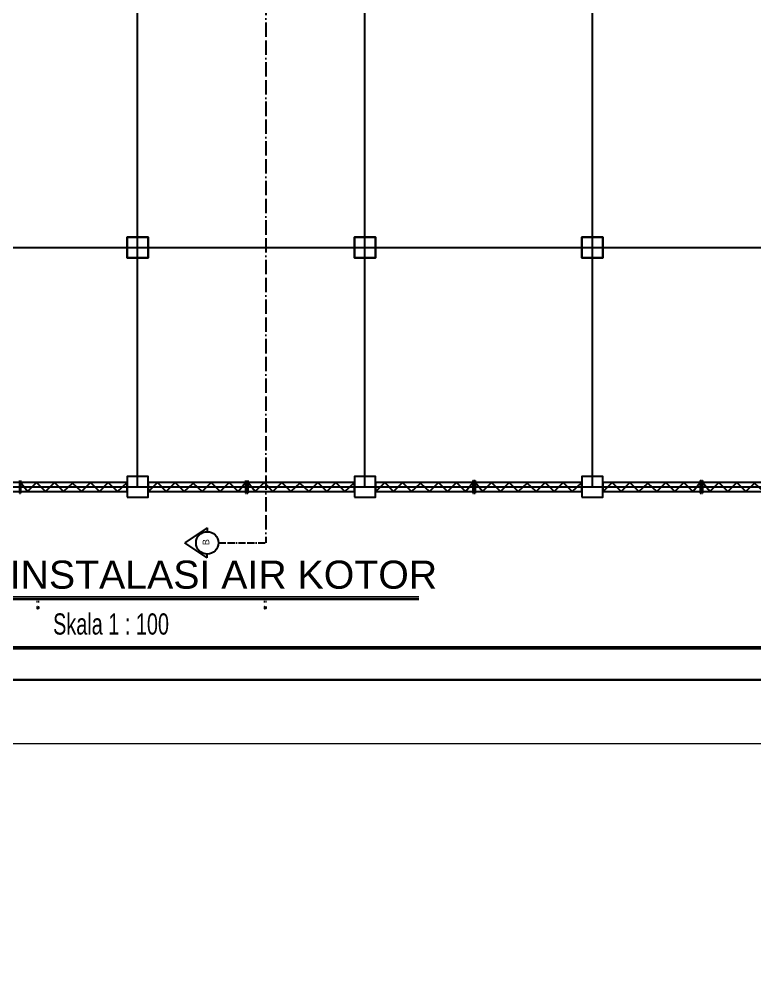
# Model space of a CAD drawing. Header units: centimetres. Extents: x -377343 to 693706, y 194584 to 813780.
# Drawn here: x 204099 to 205329, y 497226 to 498830 of the extents above; entities that cross this region are included whole.
import ezdxf

# ---------------------------------------------------------------- set-up
doc = ezdxf.new("R2010")
doc.units = ezdxf.units.CM
doc.linetypes.add('ACAD_ISO11W100', pattern=[33, 12, -3, 12, -3, 0, -3])
doc.layers.add('Kertas', color=252, linetype='Continuous', lineweight=20)
doc.layers.add('Legenda', color=252, linetype='Continuous', lineweight=20)
for name, color, linetype in [('KOLOM', 11, 'Continuous'), ('Layer1', 7, 'Continuous'), ('pintu', 235, 'Continuous'), ('PIPA', 11, 'Continuous'), ('TEXT', 7, 'Continuous')]:
    doc.layers.add(name, color=color, linetype=linetype)
doc.styles.add('ROMANS', font='ROMANS.SHX', dxfattribs={"width": 0.7})
doc.styles.get("Standard").update_dxf_attribs({"font": 'arial.ttf'})

msp = doc.modelspace()

# ---------------------------------------------------------------- linework, layer by layer
at = {"layer": 'Kertas'}
msp.add_lwpolyline([(202422.028, 500796.755), (206862.782, 500796.755), (206862.782, 497618.673), (202422.028, 497618.673)], close=True, dxfattribs=at)
at = {"layer": 'KOLOM'}
for points in [[(204314.501, 498430.691), (204279.501, 498430.691), (204279.501, 498465.691), (204314.501, 498465.691)], [(204279.501, 498430.691), (204314.501, 498430.691), (204314.501, 498465.691), (204279.501, 498465.691)], [(204694.501, 498430.691), (204659.501, 498430.691), (204659.501, 498465.691), (204694.501, 498465.691)], [(204659.501, 498430.691), (204694.501, 498430.691), (204694.501, 498465.691), (204659.501, 498465.691)], [(205074.501, 498430.691), (205039.501, 498430.691), (205039.501, 498465.691), (205074.501, 498465.691)], [(205039.501, 498430.691), (205074.501, 498430.691), (205074.501, 498465.691), (205039.501, 498465.691)], [(204279.501, 498030.691), (204314.501, 498030.691), (204314.501, 498065.691), (204279.501, 498065.691)], [(204659.501, 498030.691), (204694.501, 498030.691), (204694.501, 498065.691), (204659.501, 498065.691)], [(205039.501, 498030.691), (205074.501, 498030.691), (205074.501, 498065.691), (205039.501, 498065.691)]]:
    msp.add_lwpolyline(points, close=True, dxfattribs=at)
at = {"layer": 'Layer1', "linetype": 'ACAD_ISO11W100', "ltscale": 2}
msp.add_line((204511.498, 500278.289), (204511.498, 497954.472), dxfattribs=at)
at = {"layer": 'Layer1'}
for p, q in [((203519.501, 498048.191), (205454.501, 498048.191)), ((204413.44, 497979.511), (204376.154, 497954.472)), ((204413.44, 497979.511), (204413.44, 497973.252)), ((204413.44, 497929.433), (204376.154, 497954.472)), ((204413.44, 497929.433), (204413.44, 497935.693))]:
    msp.add_line(p, q, dxfattribs=at)
at = {"layer": 'Layer1', "linetype": 'ACAD_ISO11W100'}
msp.add_line((204432.219, 497954.472), (204511.498, 497954.472), dxfattribs=at)
at = {"layer": 'Layer1'}
msp.add_circle((204413.44, 497954.472), 18.779, dxfattribs=at)
at = {"layer": 'Legenda', "color": 5, "lineweight": 30}
msp.add_lwpolyline([(202582.537, 500636.246), (206755.776, 500636.246), (206755.776, 497725.679), (202582.537, 497725.679)], close=True, dxfattribs=at)
at = {"layer": 'Legenda', "color": 1, "lineweight": 50}
msp.add_lwpolyline([(202636.04, 500582.743), (206006.733, 500582.743), (206006.733, 497779.182), (202636.04, 497779.182)], close=True, dxfattribs=at)
at = {"layer": 'pintu'}
for p, q in [((204297.001, 498048.191), (204297.001, 500065.691)), ((204677.001, 498048.191), (204677.001, 500065.691)), ((205057.001, 498048.191), (205057.001, 500065.691)), ((203519.501, 498448.191), (205454.501, 498448.191)), ((204099.567, 498058.691), (204099.567, 498037.691)), ((204099.567, 498058.691), (204099.567, 498037.691)), ((204101.067, 498058.691), (204101.067, 498037.691)), ((204247.999, 498055.549), (204263.407, 498040.691)), ((204263.407, 498040.691), (204279.501, 498055.691)), ((204330.135, 498055.549), (204314.501, 498039.96)), ((204477.067, 498058.691), (204477.067, 498037.691)), ((204478.567, 498058.691), (204478.567, 498037.691)), ((204479.567, 498058.691), (204479.567, 498037.691)), ((204479.567, 498058.691), (204479.567, 498037.691)), ((204481.067, 498058.691), (204481.067, 498037.691)), ((204627.999, 498055.549), (204643.407, 498040.691)), ((204643.407, 498040.691), (204659.501, 498055.691)), ((204710.135, 498055.549), (204694.501, 498039.96)), ((204857.067, 498058.691), (204857.067, 498037.691)), ((204857.067, 498058.691), (204858.567, 498058.691)), ((204858.567, 498058.691), (204858.567, 498037.691)), ((204859.567, 498058.691), (204859.567, 498037.691)), ((204859.567, 498058.691), (204859.567, 498037.691)), ((204859.567, 498058.691), (204861.067, 498058.691)), ((204861.067, 498058.691), (204861.067, 498037.691)), ((205007.999, 498055.549), (205023.407, 498040.691)), ((205023.407, 498040.691), (205039.501, 498055.691)), ((205090.135, 498055.549), (205074.501, 498039.96)), ((205237.067, 498058.691), (205237.067, 498037.691)), ((205237.067, 498058.691), (205238.567, 498058.691)), ((205238.567, 498058.691), (205238.567, 498037.691)), ((205239.567, 498058.691), (205239.567, 498037.691)), ((205239.567, 498058.691), (205239.567, 498037.691)), ((205239.567, 498058.691), (205241.067, 498058.691)), ((205241.067, 498058.691), (205241.067, 498037.691)), ((204099.567, 498037.691), (204101.067, 498037.691)), ((204477.067, 498037.691), (204478.567, 498037.691)), ((204479.567, 498037.691), (204481.067, 498037.691)), ((204857.067, 498037.691), (204858.567, 498037.691)), ((204858.567, 498048.191), (204859.567, 498048.191)), ((204859.567, 498037.691), (204861.067, 498037.691)), ((205237.067, 498037.691), (205238.567, 498037.691)), ((205238.567, 498048.191), (205239.567, 498048.191)), ((205239.567, 498037.691), (205241.067, 498037.691)), ((204128.178, 497856.613), (204129.678, 497856.613)), ((204129.678, 497846.113), (204130.678, 497846.113)), ((204130.678, 497856.613), (204132.178, 497856.613)), ((204508.178, 497856.613), (204509.678, 497856.613)), ((204509.678, 497846.113), (204510.678, 497846.113)), ((204510.678, 497856.613), (204512.178, 497856.613))]:
    msp.add_line(p, q, dxfattribs=at)
for points in [[(203934.501, 498040.691), (204279.501, 498040.691), (204279.501, 498055.691), (203934.501, 498055.691)], [(204314.501, 498040.691), (204659.501, 498040.691), (204659.501, 498055.691), (204314.501, 498055.691)], [(204694.501, 498040.691), (205039.501, 498040.691), (205039.501, 498055.691), (204694.501, 498055.691)], [(205074.501, 498040.691), (205419.501, 498040.691), (205419.501, 498055.691), (205074.501, 498055.691)], [(204858.567, 498049.578), (204857.934, 498049.578), (204857.934, 498046.804), (204858.567, 498046.804)], [(204859.567, 498049.578), (204860.199, 498049.578), (204860.199, 498046.804), (204859.567, 498046.804)], [(205238.567, 498049.578), (205237.934, 498049.578), (205237.934, 498046.804), (205238.567, 498046.804)], [(205239.567, 498049.578), (205240.199, 498049.578), (205240.199, 498046.804), (205239.567, 498046.804)], [(204129.678, 497847.5), (204129.046, 497847.5), (204129.046, 497844.726), (204129.678, 497844.726)], [(204130.678, 497847.5), (204131.31, 497847.5), (204131.31, 497844.726), (204130.678, 497844.726)], [(204509.678, 497847.5), (204509.046, 497847.5), (204509.046, 497844.726), (204509.678, 497844.726)], [(204510.678, 497847.5), (204511.31, 497847.5), (204511.31, 497844.726), (204510.678, 497844.726)]]:
    msp.add_lwpolyline(points, close=True, dxfattribs=at)
for points in [[(204247.999, 498055.549), (204233.233, 498040.691), (204218.233, 498055.691), (204203.233, 498040.691), (204188.233, 498054.608), (204173.233, 498040.691), (204158.233, 498055.691), (204143.233, 498040.691), (204128.233, 498055.691), (204113.233, 498040.691), (204101.067, 498055.691)], [(204330.135, 498055.549), (204344.9, 498040.691), (204359.9, 498055.691), (204374.9, 498040.691), (204389.9, 498054.608), (204404.9, 498040.691), (204419.9, 498055.691), (204434.9, 498040.691), (204449.9, 498055.691), (204464.9, 498040.691), (204477.067, 498055.691)], [(204627.999, 498055.549), (204613.233, 498040.691), (204598.233, 498055.691), (204583.233, 498040.691), (204568.233, 498054.608), (204553.233, 498040.691), (204538.233, 498055.691), (204523.233, 498040.691), (204508.233, 498055.691), (204493.233, 498040.691), (204481.067, 498055.691)], [(204710.135, 498055.549), (204724.9, 498040.691), (204739.9, 498055.691), (204754.9, 498040.691), (204769.9, 498054.608), (204784.9, 498040.691), (204799.9, 498055.691), (204814.9, 498040.691), (204829.9, 498055.691), (204844.9, 498040.691), (204857.067, 498055.691)], [(205007.999, 498055.549), (204993.233, 498040.691), (204978.233, 498055.691), (204963.233, 498040.691), (204948.233, 498054.608), (204933.233, 498040.691), (204918.233, 498055.691), (204903.233, 498040.691), (204888.233, 498055.691), (204873.233, 498040.691), (204861.067, 498055.691)], [(205090.135, 498055.549), (205104.9, 498040.691), (205119.9, 498055.691), (205134.9, 498040.691), (205149.9, 498054.608), (205164.9, 498040.691), (205179.9, 498055.691), (205194.9, 498040.691), (205209.9, 498055.691), (205224.9, 498040.691), (205237.067, 498055.691)], [(205387.999, 498055.549), (205373.233, 498040.691), (205358.233, 498055.691), (205343.233, 498040.691), (205328.233, 498054.608), (205313.233, 498040.691), (205298.233, 498055.691), (205283.233, 498040.691), (205268.233, 498055.691), (205253.233, 498040.691), (205241.067, 498055.691)]]:
    msp.add_lwpolyline(points, dxfattribs=at)
at = {"layer": 'PIPA', "lineweight": 35, "extrusion": (0, 0.816497, 0.57735), "elevation": 193451.324}
msp.add_lwpolyline([(-421704.212, -325591.681), (-159560.265, -63447.734), (377343.333, -600351.331), (-158232.47, -1135927.133), (-693706.405, -600453.199), (-454216.825, -360963.619)], dxfattribs=at)
at = {"layer": 'TEXT', "color": 2, "linetype": 'Continuous', "lineweight": 9}
for p, q in [((203853.4, 497865.1), (204766.861, 497865.1)), ((203853.4, 497859.725), (204766.861, 497859.725))]:
    msp.add_line(p, q, dxfattribs=at)
at = {"layer": 'TEXT', "color": 2, "linetype": 'Continuous', "lineweight": 15}
msp.add_line((203862.847, 497862.413), (204766.861, 497862.413), dxfattribs=at)

# ---------------------------------------------------------------- texts
at = {"layer": 'Layer1', "insert": (204405.733, 497950.71), "char_height": 9.38962, "attachment_point": 1, "rotation": 90}
msp.add_mtext_dynamic_manual_height_columns('{\\H1.1667x;B}         ', width=1928.80525, gutter_width=7.825, heights=[0], dxfattribs=at)
at = {"layer": 'TEXT', "color": 2}
msp.add_text('DENAH INSTALASI AIR KOTOR', height=46.96188, dxfattribs=at).set_placement((203835.318, 497877.98))
at = {"layer": 'TEXT', "color": 2, "lineweight": 15, "insert": (204155.744, 497836.74), "char_height": 35.44622, "width": 16665.704, "attachment_point": 1, "style": 'ROMANS'}
msp.add_mtext('\\pt3.96;{\\fColonna MT|b0|i0|c0|p82;Skala 1 : 100}', dxfattribs=at)

doc.saveas('drawing.dxf')
